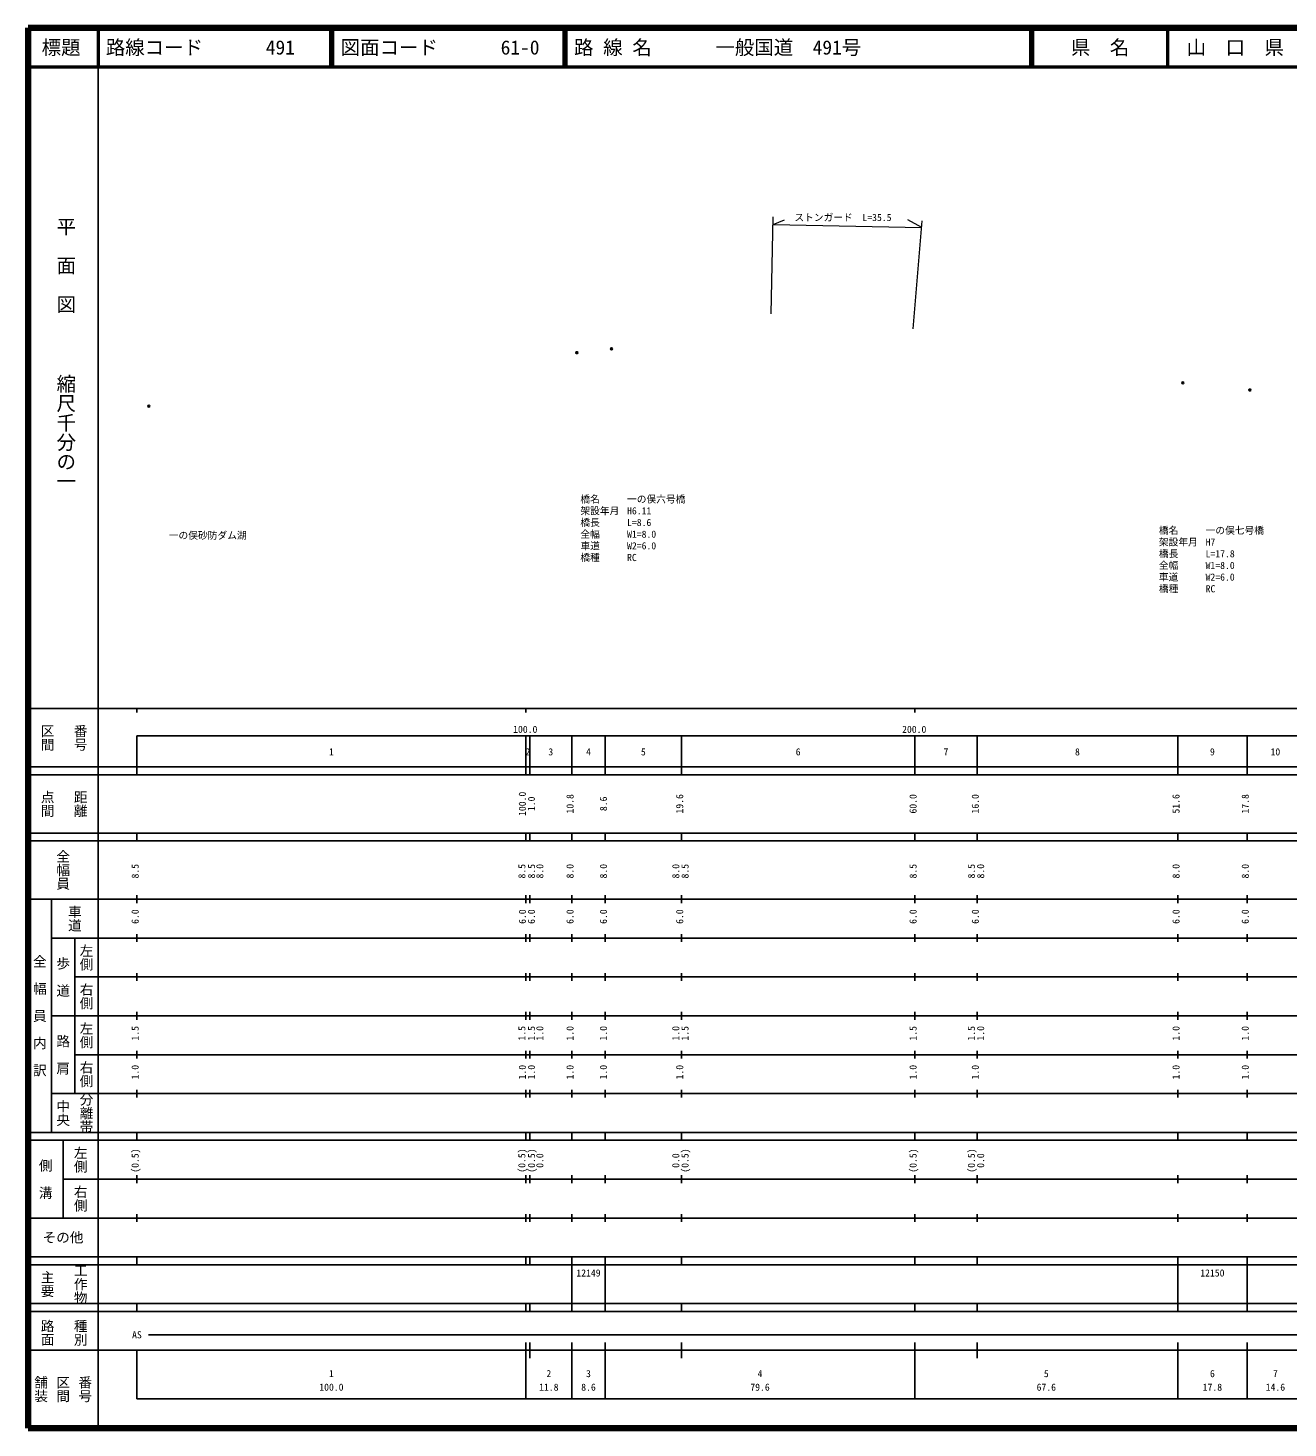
# Model space of a CAD drawing. Units: millimetres on the paper, with parts at other scales. Extents: x 40 to 680, y 20 to 380.
# Drawn here: x 40 to 363.9, y 20 to 380 of the extents above; entities that cross this region are included whole.
import ezdxf
from ezdxf.enums import TextEntityAlignment as Align

# ---------------------------------------------------------------- set-up
doc = ezdxf.new("R2010")
doc.units = ezdxf.units.MM
doc.header["$PDMODE"] = 32
doc.header["$PDSIZE"] = 0.5
doc.layers.add('M-BGD', color=7, linetype='Continuous')
doc.layers.add('M-OTRS', color=6, linetype='Continuous')
for name, color, linetype, lineweight in [('M-STR-HTXT', 7, 'Continuous', 13), ('M-TTL', 2, 'Continuous', 140), ('M-TTL-BAND', 7, 'Continuous', 25), ('M-TTL-LINE', 7, 'Continuous', 50), ('M-TTL-TXT', 7, 'Continuous', 50)]:
    doc.layers.add(name, color=color, linetype=linetype, lineweight=lineweight)
doc.styles.add('@ＭＳ ゴシック', font='')
doc.styles.add('ＭＳ ゴシック', font='')
doc.styles.get('@ＭＳ ゴシック').set_extended_font_data('@MS Gothic')
doc.styles.get('ＭＳ ゴシック').set_extended_font_data('MS Gothic')

msp = doc.modelspace()

# ---------------------------------------------------------------- linework, layer by layer
at = {"layer": 'M-OTRS'}
for p in [(181.096, 296.51), (190.011, 297.488), (336.872, 288.763), (354.138, 286.911), (71.041, 282.741)]:
    msp.add_point(p, dxfattribs=at)
at = {"layer": 'M-STR-HTXT'}
for p, q in [((231.097, 306.482), (231.614, 331.453)), ((231.55, 329.474), (269.771, 328.734)), ((231.573, 329.473), (234.493, 330.645)), ((269.771, 328.734), (266.224, 330.709)), ((267.583, 302.601), (269.912, 330.418))]:
    msp.add_line(p, q, dxfattribs=at)
at = {"layer": 'M-TTL'}
for p, q in [((40, 380), (40, 20)), ((680, 380), (40, 380)), ((40, 20), (680, 20))]:
    msp.add_line(p, q, dxfattribs=at)
at = {"layer": 'M-TTL-BAND'}
for p, q in [((58, 370), (58, 20)), ((40, 205), (579, 205)), ((68, 205), (68, 204)), ((168, 205), (168, 204)), ((268, 205), (268, 204)), ((68, 198), (579, 198)), ((68, 198), (68, 188)), ((168, 188), (168, 198)), ((169, 188), (169, 198)), ((179.8, 188), (179.8, 198)), ((188.4, 188), (188.4, 198)), ((208, 188), (208, 198)), ((268, 188), (268, 198)), ((284, 188), (284, 198)), ((335.6, 188), (335.6, 198)), ((353.4, 188), (353.4, 198)), ((40, 190), (579, 190)), ((40, 188), (579, 188)), ((40, 173), (579, 173)), ((68, 171), (68, 173)), ((168, 171), (168, 173)), ((169, 171), (169, 173)), ((179.8, 171), (179.8, 173)), ((188.4, 171), (188.4, 173)), ((208, 171), (208, 173)), ((268, 171), (268, 173)), ((284, 171), (284, 173)), ((335.6, 171), (335.6, 173)), ((353.4, 171), (353.4, 173)), ((40, 171), (579, 171)), ((40, 156), (579, 156)), ((46, 96), (46, 156)), ((68, 155), (68, 157)), ((168, 155), (168, 157)), ((169, 155), (169, 157)), ((179.8, 155), (179.8, 157)), ((188.4, 155), (188.4, 157)), ((208, 155), (208, 157)), ((268, 155), (268, 157)), ((284, 155), (284, 157)), ((335.6, 155), (335.6, 157)), ((353.4, 155), (353.4, 157)), ((46, 146), (579, 146)), ((52, 146), (52, 106)), ((68, 145), (68, 147)), ((168, 145), (168, 147)), ((169, 145), (169, 147)), ((179.8, 145), (179.8, 147)), ((188.4, 145), (188.4, 147)), ((208, 145), (208, 147)), ((268, 145), (268, 147)), ((284, 145), (284, 147)), ((335.6, 145), (335.6, 147)), ((353.4, 145), (353.4, 147)), ((68, 135), (68, 137)), ((168, 135), (168, 137)), ((169, 135), (169, 137)), ((179.8, 135), (179.8, 137)), ((188.4, 135), (188.4, 137)), ((208, 135), (208, 137)), ((268, 135), (268, 137)), ((284, 135), (284, 137)), ((335.6, 135), (335.6, 137)), ((353.4, 135), (353.4, 137)), ((52, 136), (579, 136)), ((46, 126), (579, 126)), ((68, 125), (68, 127)), ((168, 125), (168, 127)), ((169, 125), (169, 127)), ((179.8, 125), (179.8, 127)), ((188.4, 125), (188.4, 127)), ((208, 125), (208, 127)), ((268, 125), (268, 127)), ((284, 125), (284, 127)), ((335.6, 125), (335.6, 127)), ((353.4, 125), (353.4, 127)), ((52, 116), (579, 116)), ((68, 115), (68, 117)), ((168, 115), (168, 117)), ((169, 115), (169, 117)), ((179.8, 115), (179.8, 117)), ((188.4, 115), (188.4, 117)), ((208, 115), (208, 117)), ((268, 115), (268, 117)), ((284, 115), (284, 117)), ((335.6, 115), (335.6, 117)), ((353.4, 115), (353.4, 117)), ((46, 106), (579, 106)), ((68, 105), (68, 107)), ((168, 105), (168, 107)), ((169, 105), (169, 107)), ((179.8, 105), (179.8, 107)), ((188.4, 105), (188.4, 107)), ((208, 105), (208, 107)), ((268, 105), (268, 107)), ((284, 105), (284, 107)), ((335.6, 105), (335.6, 107)), ((353.4, 105), (353.4, 107)), ((40, 96), (579, 96)), ((40, 94), (579, 94)), ((49, 94), (49, 74)), ((68, 94), (68, 96)), ((168, 94), (168, 96)), ((169, 94), (169, 96)), ((179.8, 94), (179.8, 96)), ((188.4, 94), (188.4, 96)), ((208, 94), (208, 96)), ((268, 94), (268, 96)), ((284, 94), (284, 96)), ((335.6, 94), (335.6, 96)), ((353.4, 94), (353.4, 96)), ((49, 84), (579, 84)), ((68, 83), (68, 85)), ((168, 83), (168, 85)), ((169, 83), (169, 85)), ((179.8, 83), (179.8, 85)), ((188.4, 83), (188.4, 85)), ((208, 83), (208, 85)), ((268, 83), (268, 85)), ((284, 83), (284, 85)), ((335.6, 83), (335.6, 85)), ((353.4, 83), (353.4, 85)), ((40, 74), (579, 74)), ((68, 73), (68, 75)), ((168, 73), (168, 75)), ((169, 73), (169, 75)), ((179.8, 73), (179.8, 75)), ((188.4, 73), (188.4, 75)), ((208, 73), (208, 75)), ((268, 73), (268, 75)), ((284, 73), (284, 75)), ((335.6, 73), (335.6, 75)), ((353.4, 73), (353.4, 75)), ((40, 64), (579, 64)), ((40, 62), (579, 62)), ((68, 62), (68, 64)), ((168, 62), (168, 64)), ((169, 62), (169, 64)), ((179.8, 62), (179.8, 64)), ((179.8, 52), (179.8, 62)), ((188.4, 62), (188.4, 64)), ((188.4, 52), (188.4, 62)), ((208, 62), (208, 64)), ((268, 62), (268, 64)), ((284, 62), (284, 64)), ((335.6, 62), (335.6, 64)), ((335.6, 52), (335.6, 62)), ((353.4, 62), (353.4, 64)), ((353.4, 52), (353.4, 62)), ((40, 52), (579, 52)), ((68, 50), (68, 52)), ((168, 50), (168, 52)), ((169, 50), (169, 52)), ((179.8, 50), (179.8, 52)), ((188.4, 50), (188.4, 52)), ((208, 50), (208, 52)), ((268, 50), (268, 52)), ((284, 50), (284, 52)), ((335.6, 50), (335.6, 52)), ((353.4, 50), (353.4, 52)), ((40, 50), (579, 50)), ((71, 44), (441.5, 44)), ((40, 40), (579, 40)), ((68, 40), (68, 27.5)), ((168, 27.5), (168, 42)), ((169, 38), (169, 42)), ((179.8, 27.5), (179.8, 42)), ((188.4, 27.5), (188.4, 42)), ((208, 38), (208, 42)), ((268, 27.5), (268, 42)), ((284, 38), (284, 42)), ((335.6, 27.5), (335.6, 42)), ((353.4, 27.5), (353.4, 42)), ((68, 27.5), (579, 27.5))]:
    msp.add_line(p, q, dxfattribs=at)
at = {"layer": 'M-TTL-LINE'}
for p, q in [((58, 380), (58, 370)), ((117.75, 380), (117.75, 370)), ((118.25, 380), (118.25, 370)), ((177.75, 380), (177.75, 370)), ((178.25, 380), (178.25, 370)), ((297.75, 380), (297.75, 370)), ((298.25, 380), (298.25, 370)), ((333, 380), (333, 370)), ((40, 370), (680, 370))]:
    msp.add_line(p, q, dxfattribs=at)

# ---------------------------------------------------------------- texts
at = {"layer": 'M-BGD', "style": 'ＭＳ ゴシック'}
msp.add_text('一の俣砂防ダム湖', height=1.833, dxfattribs=at).set_placement((96.191, 248.064), align=Align.BOTTOM_RIGHT)
at = {"layer": 'M-STR-HTXT', "style": 'ＭＳ ゴシック'}
msp.add_text('ストンガード\u3000L=35.5', height=1.833, dxfattribs=at).set_placement((262.008, 329.821), align=Align.BOTTOM_RIGHT)
for s, p in [('橋名', (182.014, 257.379)), ('一の俣六号橋', (194.014, 257.379)), ('架設年月', (182.014, 254.379)), ('H6.11', (194.014, 254.379)), ('橋長', (182.014, 251.379)), ('L=8.6', (194.014, 251.379)), ('橋名', (330.752, 249.345)), ('全幅', (182.014, 248.379)), ('W1=8.0', (194.014, 248.379)), ('架設年月', (330.752, 246.345)), ('一の俣七号橋', (342.752, 249.345)), ('H7', (342.752, 246.345)), ('橋種', (182.014, 242.379)), ('車道', (182.014, 245.379)), ('W2=6.0', (194.014, 245.379)), ('橋長', (330.752, 243.345)), ('L=17.8', (342.752, 243.345)), ('RC', (194.014, 242.379)), ('全幅', (330.752, 240.345)), ('W1=8.0', (342.752, 240.345)), ('車道', (330.752, 237.345)), ('W2=6.0', (342.752, 237.345)), ('橋種', (330.752, 234.345)), ('RC', (342.752, 234.345))]:
    msp.add_text(s, height=1.833, dxfattribs=at).set_placement(p, align=Align.BOTTOM_LEFT)
at = {"layer": 'M-TTL-BAND', "style": '@ＭＳ ゴシック'}
for s, p in [('平  面  図', (49.777, 306.475)), ('縮尺千分の一', (49.777, 261.03))]:
    msp.add_text(s, height=3.666, rotation=270, dxfattribs=at).set_placement(p, align=Align.MIDDLE_RIGHT)
for s, p in [('区間', (45, 197.5)), ('番号', (53.5, 197.5)), ('点間', (45, 180.5)), ('距離', (53.5, 180.5)), ('全幅員', (49, 163.5)), ('車道', (52, 151)), ('左側', (55, 141)), ('全\u3000幅\u3000員\u3000内\u3000訳', (43, 126)), ('歩\u3000道', (49, 136)), ('右側', (55, 131)), ('左側', (55, 121)), ('路\u3000肩', (49, 116)), ('右側', (55, 111)), ('分離帯', (55, 101)), ('中央', (49, 101)), ('左側', (53.5, 89)), ('側\u3000溝', (44.5, 84)), ('右側', (53.5, 79)), ('工作物', (53.5, 57)), ('主要', (45, 57)), ('路面', (45, 44.5)), ('種別', (53.5, 44.5)), ('舗装', (43.333, 30)), ('区間', (49, 30)), ('番号', (54.667, 30))]:
    msp.add_text(s, height=2.566, rotation=270, dxfattribs=at).set_placement(p, align=Align.MIDDLE_CENTER)
at = {"layer": 'M-TTL-BAND', "style": 'ＭＳ ゴシック'}
for s, p in [('100.0', (167.844, 198.195)), ('200.0', (267.844, 198.195)), ('1', (118, 192.405)), ('2', (168.5, 192.405)), ('3', (174.4, 192.405)), ('4', (184.1, 192.405)), ('5', (198.2, 192.405)), ('6', (238, 192.405)), ('7', (276, 192.405)), ('8', (309.8, 192.405)), ('9', (344.5, 192.405)), ('10', (360.7, 192.405)), ('AS', (68, 42.5)), ('1', (118, 32.523)), ('2', (173.9, 32.523)), ('3', (184.1, 32.523)), ('4', (228.2, 32.523)), ('5', (301.8, 32.523)), ('6', (344.5, 32.523)), ('7', (360.7, 32.523)), ('100.0', (118, 29.033)), ('11.8', (173.9, 29.033)), ('8.6', (184.1, 29.033)), ('79.6', (228.2, 29.033)), ('67.6', (301.8, 29.033)), ('17.8', (344.5, 29.033)), ('14.6', (360.7, 29.033))]:
    msp.add_text(s, height=1.833, dxfattribs=at).set_placement(p, align=Align.BOTTOM_CENTER)
for s, p in [('100.0', (168.547, 180.5)), ('1.0', (170.887, 180.5)), ('10.8', (180.8, 180.5)), ('8.6', (189.4, 180.5)), ('19.6', (209, 180.5)), ('60.0', (269, 180.5)), ('16.0', (285, 180.5)), ('51.6', (336.6, 180.5)), ('17.8', (354.4, 180.5)), ('8.5', (69, 163.174)), ('8.5', (168.426, 163.174)), ('8.5', (168.426, 163.174)), ('8.5', (170.902, 163.174)), ('8.5', (170.902, 163.174)), ('8.0', (173.046, 163.174)), ('8.0', (180.8, 163.174)), ('8.0', (189.4, 163.174)), ('8.0', (208, 163.174)), ('8.5', (210.37, 163.174)), ('8.5', (269, 163.174)), ('8.5', (284, 163.174)), ('8.0', (286.37, 163.174)), ('8.0', (336.6, 163.174)), ('8.0', (354.4, 163.174)), ('6.0', (69, 151.5)), ('6.0', (168.547, 151.5)), ('6.0', (170.887, 151.5)), ('6.0', (180.8, 151.5)), ('6.0', (189.4, 151.5)), ('6.0', (209, 151.5)), ('6.0', (269, 151.5)), ('6.0', (285, 151.5)), ('6.0', (336.6, 151.5)), ('6.0', (354.4, 151.5)), ('1.5', (69, 121.5)), ('1.5', (168.426, 121.5)), ('1.5', (168.426, 121.5)), ('1.5', (170.902, 121.5)), ('1.5', (170.902, 121.5)), ('1.0', (173.046, 121.5)), ('1.0', (180.8, 121.5)), ('1.0', (189.4, 121.5)), ('1.0', (208, 121.5)), ('1.5', (210.37, 121.5)), ('1.5', (269, 121.5)), ('1.5', (284, 121.5)), ('1.0', (286.37, 121.5)), ('1.0', (336.6, 121.5)), ('1.0', (354.4, 121.5)), ('1.0', (69, 111.5)), ('1.0', (168.547, 111.5)), ('1.0', (170.887, 111.5)), ('1.0', (180.8, 111.5)), ('1.0', (189.4, 111.5)), ('1.0', (209, 111.5)), ('1.0', (269, 111.5)), ('1.0', (285, 111.5)), ('1.0', (336.6, 111.5)), ('1.0', (354.4, 111.5)), ('(0.5)', (69, 88.764)), ('(0.5)', (168.426, 88.764)), ('(0.5)', (168.426, 88.764)), ('(0.5)', (170.902, 88.764)), ('(0.5)', (170.902, 88.764)), ('0.0', (173.046, 88.764)), ('0.0', (208, 88.764)), ('(0.5)', (210.37, 88.764)), ('(0.5)', (269, 88.764)), ('(0.5)', (284, 88.764)), ('0.0', (286.37, 88.764))]:
    msp.add_text(s, height=1.833, rotation=90, dxfattribs=at).set_placement(p, align=Align.BOTTOM_CENTER)
msp.add_text('その他', height=2.566, dxfattribs=at).set_placement((49, 69), align=Align.MIDDLE_CENTER)
for s, p in [('12149', (180.975, 58.405)), ('12150', (341.375, 58.405))]:
    msp.add_text(s, height=1.833, dxfattribs=at).set_placement(p, align=Align.BOTTOM_LEFT)
at = {"layer": 'M-TTL-TXT', "style": 'ＭＳ ゴシック'}
for s, p in [('標題', (48.5, 375)), ('県\u3000名', (315.625, 375)), ('山\u3000口\u3000県', (350.375, 375))]:
    msp.add_text(s, height=3.666, dxfattribs=at).set_placement(p, align=Align.MIDDLE_CENTER)
for s, p in [('路線コード', (60, 375)), ('491', (101.142, 375)), ('図面コード', (120.38, 375)), ('61-0', (161.521, 375)), ('路 線 名', (180.38, 375)), ('一般国道\u3000491号', (216.734, 375))]:
    msp.add_text(s, height=3.666, dxfattribs=at).set_placement(p, align=Align.MIDDLE_LEFT)

doc.saveas('drawing.dxf')
